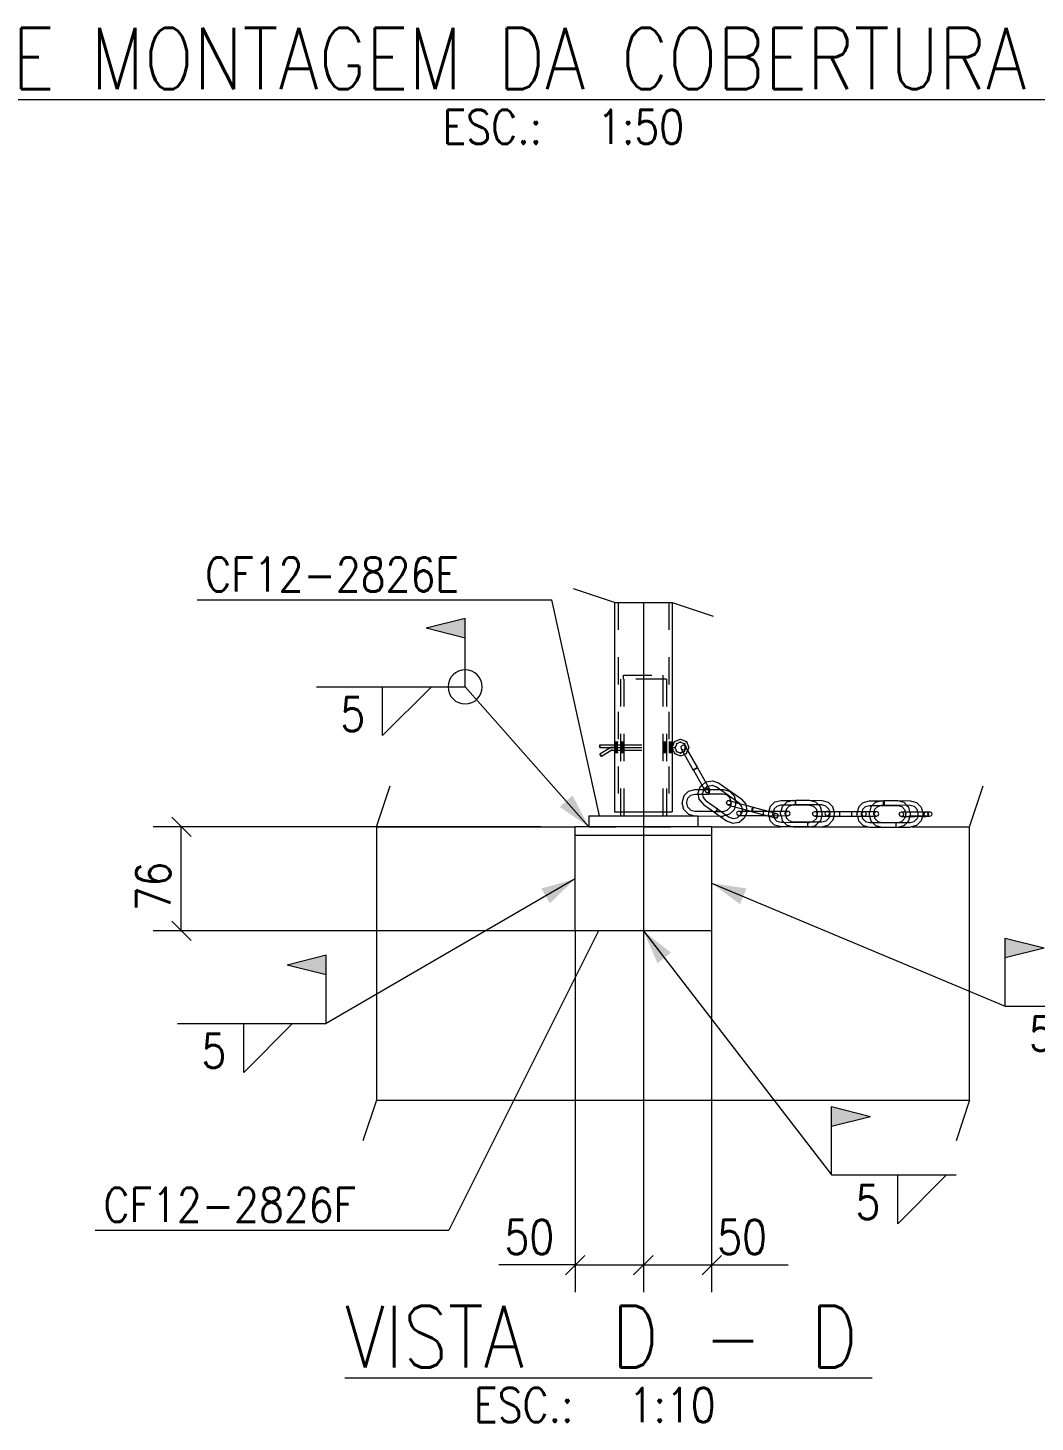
# Model space of a CAD drawing. Header units: millimetres. Extents: x -753 to 90, y 56274 to 56868.
# Drawn here: x -517.4 to -443.7, y 56394.2 to 56496.3 of the extents above; entities that cross this region are included whole.
import ezdxf

# ---------------------------------------------------------------- set-up
doc = ezdxf.new("R2010")
doc.units = ezdxf.units.MM
doc.linetypes.add('XKITLINE00', pattern=[0])
doc.linetypes.add('XKITLINE02', pattern=[4, 2, -2])
for name, color, linetype, lineweight in [('Cota', 4, 'Continuous', 0), ('Objeto gráfico', 3, 'Continuous', 0), ('Outro tipo de objeto', 7, 'Continuous', 0), ('Parafuso', 3, 'Continuous', 0), ('Peça', 2, 'Continuous', 0), ('Solda', 1, 'Continuous', 0), ('Texto', 7, 'Continuous', 0)]:
    doc.layers.add(name, color=color, linetype=linetype, lineweight=lineweight)
doc.styles.add('ROMANS', font='romans__.ttf')

# ---------------------------------------------------------------- blocks, each defined once
blk = doc.blocks.new('*A376')
at = {"layer": 'Outro tipo de objeto', "color": 1, "linetype": 'XKITLINE00', "lineweight": 0}
blk.add_line((-548.27, 56491.08), (-406.2, 56491.08), dxfattribs=at)
at = {"layer": 'Outro tipo de objeto', "color": 1, "style": 'ROMANS', "width": 0.85}
blk.add_text('ESQUEMA DE MONTAGEM DA COBERTURA', height=4.5, dxfattribs=at).set_placement((-548.27, 56491.83))
at = {"layer": 'Outro tipo de objeto', "color": 3, "style": 'ROMANS', "width": 0.85}
for s, p in [('ESC.:', (-487.08, 56487.83)), ('1:50', (-475.77, 56487.83))]:
    blk.add_text(s, height=2.5, dxfattribs=at).set_placement(p)
blk = doc.blocks.new('*A2114')
at = {"layer": 'Peça', "color": 1, "linetype": 'XKITLINE00', "lineweight": 0}
for p, q in [((-491.91, 56437.83), (-477.38, 56437.83)), ((-467.38, 56437.83), (-462.32, 56437.83)), ((-459.3, 56437.83), (-455.94, 56437.83)), ((-452.72, 56437.83), (-448.49, 56437.83)), ((-491.91, 56417.83), (-448.49, 56417.83))]:
    blk.add_line(p, q, dxfattribs=at)
blk = doc.blocks.new('*A2115')
at = {"layer": 'Parafuso'}
for points in [[(-474.5, 56444.04), (-474.23, 56444.04), (-474.23, 56443.24), (-474.5, 56443.24)], [(-474.06, 56444.04), (-473.8, 56444.04), (-473.8, 56443.24), (-474.06, 56443.24)], [(-470.95, 56444.04), (-470.69, 56444.04), (-470.69, 56443.24), (-470.95, 56443.24)], [(-470.52, 56444.04), (-470.26, 56444.04), (-470.26, 56443.24), (-470.52, 56443.24)]]:
    blk.add_hatch(color=7, dxfattribs=at).paths.add_polyline_path(points, flags=17)
at = {"layer": 'Parafuso', "color": 7, "linetype": 'XKITLINE00', "lineweight": 0}
for p, q in [((-474.23, 56444.04), (-474.5, 56444.04)), ((-473.8, 56444.04), (-474.06, 56444.04)), ((-470.69, 56444.04), (-470.95, 56444.04)), ((-470.26, 56444.04), (-470.52, 56444.04)), ((-474.23, 56443.24), (-474.5, 56443.24)), ((-473.8, 56443.24), (-474.06, 56443.24)), ((-470.69, 56443.24), (-470.95, 56443.24)), ((-470.26, 56443.24), (-470.52, 56443.24))]:
    blk.add_line(p, q, dxfattribs=at)
blk = doc.blocks.new('*A2116')
at = {"layer": 'Peça', "color": 4, "linetype": 'XKITLINE00', "lineweight": 0}
for p, q in [((-467.38, 56437.83), (-477.38, 56437.83)), ((-477.38, 56430.21), (-477.38, 56437.83)), ((-467.38, 56437.83), (-467.38, 56430.21)), ((-467.38, 56437.2), (-477.38, 56437.2)), ((-467.38, 56430.21), (-477.38, 56430.21))]:
    blk.add_line(p, q, dxfattribs=at)
blk = doc.blocks.new('*A2117')
at = {"layer": 'Peça', "color": 4, "linetype": 'XKITLINE00', "lineweight": 0}
for p, q in [((-469.55, 56443.78), (-469.63, 56443.68)), ((-469.63, 56443.68), (-469.61, 56443.55)), ((-469.61, 56443.55), (-468.73, 56441.99)), ((-469.42, 56443.8), (-469.55, 56443.78)), ((-469.32, 56443.72), (-469.42, 56443.8)), ((-469.32, 56443.72), (-468.42, 56442.14)), ((-468.48, 56442.13), (-468.73, 56441.99)), ((-468.72, 56441.97), (-468.73, 56441.99)), ((-468.72, 56441.97), (-468.68, 56442)), ((-468.72, 56441.97), (-467.84, 56440.42)), ((-468.68, 56442), (-468.42, 56442.14)), ((-468.43, 56442.16), (-468.48, 56442.13)), ((-468.42, 56442.14), (-467.54, 56440.58)), ((-469.42, 56440.11), (-469.08, 56440.45)), ((-469.08, 56440.45), (-468.61, 56440.57)), ((-468.61, 56440.57), (-468.28, 56440.57)), ((-468.37, 56440.31), (-468.21, 56440.76)), ((-468.21, 56440.76), (-468.16, 56440.82)), ((-468.16, 56440.82), (-468.1, 56440.88)), ((-468.04, 56440.27), (-467.93, 56440.56)), ((-467.93, 56440.56), (-467.92, 56440.57)), ((-467.92, 56440.57), (-467.92, 56440.57)), ((-467.84, 56440.42), (-467.73, 56440.34)), ((-467.79, 56441.13), (-467.83, 56441.1)), ((-467.79, 56441.13), (-467.32, 56441.21)), ((-467.65, 56440.82), (-467.67, 56440.81)), ((-467.65, 56440.82), (-467.35, 56440.87)), ((-467.6, 56440.35), (-467.52, 56440.45)), ((-467.56, 56440.41), (-467.56, 56440.28)), ((-467.52, 56440.45), (-467.54, 56440.58)), ((-467.54, 56440.57), (-466.77, 56440.56)), ((-467.35, 56440.87), (-467.06, 56440.77)), ((-467.32, 56441.21), (-466.87, 56441.05)), ((-465.36, 56439.57), (-467.06, 56440.77)), ((-466.87, 56441.05), (-465.17, 56439.85)), ((-469.42, 56440.11), (-469.54, 56439.65)), ((-469.54, 56439.65), (-469.54, 56439.57)), ((-469.42, 56439.1), (-469.54, 56439.57)), ((-469.2, 56439.64), (-469.12, 56439.94)), ((-469.2, 56439.56), (-469.2, 56439.64)), ((-469.13, 56439.27), (-469.2, 56439.56)), ((-469.12, 56439.94), (-468.91, 56440.15)), ((-468.91, 56440.15), (-468.61, 56440.23)), ((-468.61, 56440.23), (-468.36, 56440.23)), ((-468.29, 56439.83), (-468.37, 56440.31)), ((-468.29, 56439.83), (-467.98, 56439.46)), ((-467.98, 56439.97), (-468.04, 56440.27)), ((-468.03, 56440.23), (-467.58, 56440.23)), ((-467.79, 56439.74), (-467.98, 56439.97)), ((-467.98, 56439.46), (-467.14, 56438.87)), ((-467.79, 56439.74), (-466.95, 56439.14)), ((-467.73, 56440.34), (-467.6, 56440.35)), ((-467.58, 56440.38), (-467.58, 56440.23)), ((-467.56, 56440.23), (-467.56, 56440.28)), ((-466.53, 56440.22), (-467.56, 56440.23)), ((-466.24, 56440.14), (-466.53, 56440.22)), ((-466.22, 56439.74), (-466.3, 56439.64)), ((-466.28, 56439.51), (-466.3, 56439.64)), ((-466.28, 56439.51), (-466.18, 56439.43)), ((-466.02, 56439.93), (-466.24, 56440.14)), ((-466.09, 56439.76), (-466.22, 56439.74)), ((-466.18, 56439.43), (-466.08, 56439.4)), ((-466.09, 56439.76), (-465.35, 56439.55)), ((-466.08, 56439.4), (-465.13, 56439.14)), ((-465.99, 56439.38), (-466.03, 56439.26)), ((-465.97, 56439.72), (-466.02, 56439.93)), ((-465.64, 56439.76), (-465.6, 56439.63)), ((-465.6, 56439.62), (-465.6, 56439.63)), ((-465.17, 56439.33), (-465.36, 56439.57)), ((-464.86, 56439.48), (-465.17, 56439.85)), ((-464.78, 56439), (-464.86, 56439.48)), ((-464.85, 56439.42), (-464.36, 56439.28)), ((-463.1, 56439.31), (-462.76, 56439.65)), ((-462.76, 56439.65), (-462.3, 56439.77)), ((-462.59, 56439.35), (-462.3, 56439.43)), ((-462.3, 56439.77), (-461.43, 56439.77)), ((-462.3, 56439.43), (-462.09, 56439.43)), ((-462.2, 56439.31), (-461.86, 56439.65)), ((-461.86, 56439.65), (-461.4, 56439.78)), ((-461.69, 56439.36), (-461.4, 56439.44)), ((-461.43, 56439.43), (-461.27, 56439.43)), ((-461.4, 56439.78), (-459.32, 56439.77)), ((-459.32, 56439.43), (-461.4, 56439.44)), ((-461.27, 56439.44), (-461.27, 56439.43)), ((-461.25, 56439.43), (-461.25, 56439.44)), ((-461.25, 56439.43), (-460.22, 56439.42)), ((-460.22, 56439.42), (-459.92, 56439.34)), ((-459.55, 56439.43), (-459.41, 56439.29)), ((-459.32, 56439.77), (-458.85, 56439.64)), ((-459.02, 56439.35), (-459.32, 56439.43)), ((-458.51, 56439.3), (-458.85, 56439.64)), ((-456.62, 56439.28), (-456.28, 56439.62)), ((-456.28, 56439.62), (-455.82, 56439.74)), ((-456.11, 56439.33), (-455.82, 56439.4)), ((-455.82, 56439.74), (-454.95, 56439.74)), ((-455.82, 56439.4), (-455.61, 56439.4)), ((-455.72, 56439.29), (-455.38, 56439.63)), ((-455.38, 56439.63), (-454.92, 56439.75)), ((-455.21, 56439.33), (-454.92, 56439.41)), ((-454.95, 56439.4), (-454.8, 56439.4)), ((-454.92, 56439.75), (-452.84, 56439.74)), ((-452.84, 56439.4), (-454.92, 56439.41)), ((-454.8, 56439.4), (-454.8, 56439.41)), ((-454.8, 56439.4), (-454.79, 56439.41)), ((-454.78, 56439.4), (-454.78, 56439.41)), ((-454.78, 56439.4), (-453.75, 56439.4)), ((-453.75, 56439.4), (-453.46, 56439.32)), ((-453.09, 56439.4), (-452.95, 56439.27)), ((-452.84, 56439.74), (-452.37, 56439.62)), ((-452.54, 56439.32), (-452.84, 56439.4)), ((-452.03, 56439.27), (-452.37, 56439.62)), ((-469.08, 56438.76), (-469.42, 56439.1)), ((-468.91, 56439.05), (-469.13, 56439.27)), ((-469.08, 56438.76), (-468.63, 56438.63)), ((-468.91, 56439.05), (-468.62, 56438.97)), ((-468.62, 56438.97), (-467.28, 56438.97)), ((-468.38, 56438.63), (-466.8, 56438.62)), ((-466.98, 56439.1), (-467.14, 56438.87)), ((-467.13, 56438.86), (-467.1, 56438.9)), ((-467.13, 56438.86), (-466.29, 56438.26)), ((-467.1, 56438.9), (-466.93, 56439.13)), ((-467.07, 56438.96), (-467.05, 56438.96)), ((-466.95, 56439.14), (-466.98, 56439.1)), ((-466.93, 56439.13), (-466.09, 56438.54)), ((-466.69, 56438.96), (-466.54, 56438.96)), ((-466.54, 56438.96), (-466.24, 56439.04)), ((-466.07, 56438.75), (-466.3, 56438.69)), ((-466.24, 56439.04), (-466.03, 56439.26)), ((-466.09, 56438.54), (-465.8, 56438.43)), ((-466.07, 56438.75), (-465.73, 56439.08)), ((-465.8, 56438.43), (-465.5, 56438.49)), ((-465.68, 56439.29), (-465.73, 56439.08)), ((-465.52, 56438.94), (-465.57, 56438.82)), ((-465.57, 56438.82), (-465.52, 56438.7)), ((-465.4, 56438.99), (-465.52, 56438.94)), ((-465.52, 56438.7), (-465.4, 56438.65)), ((-465.3, 56438.65), (-465.5, 56438.49)), ((-465.4, 56438.99), (-463.61, 56438.99)), ((-465.4, 56438.65), (-463.61, 56438.65)), ((-465.36, 56438.18), (-464.99, 56438.48)), ((-465.12, 56439.03), (-465.17, 56439.33)), ((-465.12, 56439.03), (-465.13, 56438.99)), ((-464.99, 56438.48), (-464.94, 56438.55)), ((-464.91, 56438.65), (-464.94, 56438.55)), ((-464.78, 56439.05), (-464.57, 56438.99)), ((-464.78, 56439), (-464.78, 56438.99)), ((-464.44, 56438.99), (-464.38, 56439.24)), ((-464.34, 56439.28), (-464.42, 56439)), ((-464.42, 56439), (-464.42, 56438.99)), ((-464.38, 56439.24), (-464.36, 56439.28)), ((-464.36, 56439.28), (-464.34, 56439.28)), ((-464.34, 56439.28), (-463.35, 56439.01)), ((-463.61, 56438.99), (-463.59, 56438.99)), ((-463.61, 56438.99), (-463.61, 56438.94)), ((-463.61, 56438.94), (-463.61, 56438.65)), ((-463.61, 56438.65), (-463.59, 56438.65)), ((-463.59, 56438.99), (-461.8, 56438.98)), ((-463.59, 56438.7), (-463.59, 56438.99)), ((-463.59, 56438.65), (-463.59, 56438.7)), ((-463.59, 56438.65), (-461.8, 56438.64)), ((-463.35, 56439.01), (-463.26, 56438.98)), ((-463.3, 56438.64), (-462.71, 56438.48)), ((-463.1, 56439.31), (-463.19, 56438.98)), ((-463.19, 56438.61), (-463.11, 56438.3)), ((-462.81, 56439.14), (-462.85, 56438.98)), ((-462.81, 56438.47), (-462.82, 56438.51)), ((-462.81, 56439.14), (-462.59, 56439.35)), ((-462.6, 56438.25), (-462.81, 56438.47)), ((-462.71, 56438.48), (-462.58, 56438.5)), ((-462.58, 56438.5), (-462.5, 56438.6)), ((-462.5, 56438.6), (-462.5, 56438.64)), ((-462.3, 56438.64), (-462.21, 56438.3)), ((-462.29, 56438.98), (-462.2, 56439.31)), ((-461.96, 56438.64), (-461.91, 56438.47)), ((-461.91, 56439.14), (-461.95, 56438.98)), ((-461.91, 56439.14), (-461.69, 56439.36)), ((-461.7, 56438.26), (-461.91, 56438.47)), ((-461.68, 56438.93), (-461.8, 56438.98)), ((-461.8, 56438.64), (-461.68, 56438.69)), ((-461.63, 56438.81), (-461.68, 56438.93)), ((-461.68, 56438.69), (-461.63, 56438.81)), ((-459.99, 56438.79), (-459.94, 56438.91)), ((-459.99, 56438.79), (-459.94, 56438.67)), ((-459.94, 56438.91), (-459.82, 56438.96)), ((-459.94, 56438.67), (-459.82, 56438.62)), ((-459.93, 56438.24), (-459.71, 56438.45)), ((-459.71, 56439.12), (-459.92, 56439.34)), ((-459.82, 56438.96), (-459.44, 56438.96)), ((-459.82, 56438.62), (-458.77, 56438.62)), ((-459.66, 56438.96), (-459.71, 56439.12)), ((-459.67, 56438.62), (-459.71, 56438.45)), ((-459.44, 56438.96), (-458.94, 56438.96)), ((-459.33, 56438.62), (-459.42, 56438.28)), ((-459.32, 56438.96), (-459.41, 56439.29)), ((-459.04, 56438.92), (-459.09, 56438.8)), ((-459.09, 56438.8), (-459.04, 56438.68)), ((-458.92, 56438.97), (-459.04, 56438.92)), ((-459.04, 56438.68), (-458.92, 56438.63)), ((-459.03, 56438.25), (-458.81, 56438.46)), ((-458.81, 56439.13), (-459.02, 56439.35)), ((-458.92, 56438.97), (-457.13, 56438.96)), ((-458.92, 56438.63), (-457.13, 56438.62)), ((-458.81, 56439.13), (-458.76, 56438.97)), ((-458.76, 56438.63), (-458.81, 56438.46)), ((-458.42, 56438.62), (-458.52, 56438.29)), ((-458.42, 56438.96), (-458.51, 56439.3)), ((-458.43, 56438.61), (-456.22, 56438.61)), ((-458.03, 56438.62), (-458.03, 56438.61)), ((-458.01, 56438.61), (-458.01, 56438.62)), ((-457.13, 56438.96), (-457.11, 56438.96)), ((-457.13, 56438.96), (-457.13, 56438.91)), ((-457.13, 56438.91), (-457.13, 56438.62)), ((-457.13, 56438.62), (-455.32, 56438.61)), ((-457.11, 56438.96), (-455.32, 56438.95)), ((-457.11, 56438.67), (-457.11, 56438.96)), ((-457.11, 56438.62), (-457.11, 56438.67)), ((-456.62, 56439.28), (-456.71, 56438.96)), ((-456.71, 56438.61), (-456.63, 56438.27)), ((-456.38, 56438.61), (-456.33, 56438.44)), ((-456.33, 56439.11), (-456.37, 56438.96)), ((-456.33, 56439.11), (-456.11, 56439.33)), ((-456.12, 56438.22), (-456.33, 56438.44)), ((-456.22, 56438.61), (-456.2, 56438.62)), ((-455.82, 56438.61), (-455.73, 56438.28)), ((-455.72, 56439.29), (-455.81, 56438.95)), ((-455.48, 56438.61), (-455.43, 56438.45)), ((-455.47, 56438.95), (-455.43, 56439.12)), ((-455.43, 56439.12), (-455.21, 56439.33)), ((-455.22, 56438.23), (-455.43, 56438.45)), ((-455.2, 56438.9), (-455.32, 56438.95)), ((-455.32, 56438.61), (-455.2, 56438.66)), ((-455.15, 56438.78), (-455.2, 56438.9)), ((-455.2, 56438.66), (-455.15, 56438.78)), ((-453.65, 56438.76), (-453.61, 56438.88)), ((-453.61, 56438.88), (-453.49, 56438.93)), ((-453.61, 56438.64), (-453.49, 56438.59)), ((-453.49, 56438.93), (-452.95, 56438.94)), ((-453.49, 56438.59), (-452.95, 56438.6)), ((-453.49, 56438.59), (-453.29, 56438.59)), ((-453.25, 56439.1), (-453.46, 56439.32)), ((-453.46, 56438.21), (-453.25, 56438.43)), ((-453.29, 56438.59), (-453.21, 56438.59)), ((-453.25, 56439.1), (-453.2, 56438.93)), ((-453.2, 56438.59), (-453.25, 56438.43)), ((-452.86, 56438.6), (-452.96, 56438.26)), ((-452.87, 56438.94), (-452.95, 56439.27)), ((-452.95, 56438.94), (-452.76, 56438.94)), ((-452.76, 56438.6), (-452.95, 56438.6)), ((-452.87, 56438.59), (-452.48, 56438.59)), ((-452.76, 56438.94), (-452.41, 56438.94)), ((-452.41, 56438.6), (-452.76, 56438.6)), ((-452.55, 56438.22), (-452.33, 56438.43)), ((-452.33, 56439.1), (-452.54, 56439.32)), ((-452.29, 56438.59), (-452.48, 56438.59)), ((-452.41, 56438.94), (-452.02, 56438.94)), ((-452.02, 56438.6), (-452.41, 56438.6)), ((-452.28, 56438.94), (-452.33, 56439.1)), ((-452.28, 56438.6), (-452.33, 56438.43)), ((-451.94, 56438.6), (-452.04, 56438.26)), ((-452.03, 56439.27), (-451.94, 56438.94)), ((-452.02, 56438.94), (-451.94, 56438.94)), ((-451.94, 56438.6), (-452.02, 56438.6)), ((-451.94, 56438.59), (-451.95, 56438.59)), ((-451.94, 56438.94), (-451.6, 56438.94)), ((-451.6, 56438.6), (-451.94, 56438.6)), ((-451.94, 56438.59), (-451.68, 56438.59)), ((-451.69, 56438.6), (-451.68, 56438.59)), ((-451.69, 56438.6), (-451.67, 56438.59)), ((-451.68, 56438.59), (-451.68, 56438.59)), ((-451.67, 56438.59), (-451.41, 56438.6)), ((-451.6, 56438.94), (-451.41, 56438.94)), ((-451.6, 56438.6), (-451.41, 56438.6)), ((-451.29, 56438.89), (-451.41, 56438.94)), ((-451.41, 56438.6), (-451.29, 56438.65)), ((-451.24, 56438.77), (-451.29, 56438.89)), ((-466.29, 56438.26), (-465.83, 56438.09)), ((-465.83, 56438.09), (-465.36, 56438.18)), ((-462.77, 56437.96), (-463.11, 56438.3)), ((-462.3, 56437.83), (-462.77, 56437.96)), ((-462.6, 56438.25), (-462.3, 56438.17)), ((-462.3, 56438.17), (-462.07, 56438.17)), ((-460.22, 56437.82), (-462.3, 56437.83)), ((-461.87, 56437.96), (-462.21, 56438.3)), ((-461.87, 56437.96), (-461.4, 56437.84)), ((-461.4, 56438.18), (-461.7, 56438.26)), ((-460.37, 56438.17), (-461.4, 56438.18)), ((-461.4, 56437.84), (-460.37, 56437.83)), ((-460.37, 56438.17), (-460.37, 56438.12)), ((-460.37, 56438.16), (-460.35, 56438.16)), ((-460.37, 56438.12), (-460.37, 56437.83)), ((-459.32, 56438.17), (-460.35, 56438.17)), ((-460.35, 56437.88), (-460.35, 56438.17)), ((-460.35, 56437.83), (-460.35, 56437.88)), ((-460.35, 56437.83), (-459.32, 56437.83)), ((-460.22, 56437.82), (-460.19, 56437.83)), ((-460.19, 56438.17), (-459.93, 56438.24)), ((-459.42, 56438.28), (-459.53, 56438.17)), ((-459.03, 56438.25), (-459.32, 56438.17)), ((-459.32, 56437.83), (-458.86, 56437.95)), ((-458.86, 56437.95), (-458.52, 56438.29)), ((-456.29, 56437.93), (-456.63, 56438.27)), ((-456.29, 56437.93), (-455.83, 56437.8)), ((-456.12, 56438.22), (-455.83, 56438.14)), ((-455.83, 56438.14), (-455.59, 56438.14)), ((-455.83, 56437.8), (-453.76, 56437.8)), ((-455.39, 56437.94), (-455.73, 56438.28)), ((-455.39, 56437.94), (-454.92, 56437.81)), ((-455.22, 56438.23), (-454.92, 56438.15)), ((-454.92, 56438.15), (-453.89, 56438.15)), ((-454.92, 56437.81), (-453.89, 56437.81)), ((-453.89, 56438.15), (-453.89, 56438.1)), ((-453.89, 56438.14), (-453.87, 56438.14)), ((-453.89, 56438.1), (-453.89, 56437.81)), ((-453.87, 56438.15), (-452.84, 56438.14)), ((-453.87, 56437.86), (-453.87, 56438.15)), ((-453.87, 56437.81), (-453.87, 56437.86)), ((-453.87, 56437.81), (-452.84, 56437.8)), ((-453.76, 56437.8), (-453.72, 56437.81)), ((-453.72, 56438.15), (-453.46, 56438.21)), ((-452.96, 56438.26), (-453.07, 56438.14)), ((-452.84, 56438.14), (-452.55, 56438.22)), ((-452.38, 56437.92), (-452.84, 56437.8)), ((-452.04, 56438.26), (-452.38, 56437.92))]:
    blk.add_line(p, q, dxfattribs=at)
at = {"layer": 'Peça', "color": 7, "linetype": 'XKITLINE02', "lineweight": 0}
for p, q in [((-469.61, 56443.55), (-469.56, 56443.51)), ((-469.56, 56443.51), (-469.51, 56443.47)), ((-469.51, 56443.47), (-469.38, 56443.48)), ((-469.38, 56443.48), (-469.3, 56443.59)), ((-469.31, 56443.66), (-469.32, 56443.72)), ((-469.3, 56443.59), (-469.31, 56443.66)), ((-468.68, 56442), (-468.72, 56441.97)), ((-468.28, 56440.57), (-467.92, 56440.57)), ((-468.1, 56440.88), (-468.06, 56440.91)), ((-467.83, 56441.1), (-468.06, 56440.91)), ((-467.92, 56440.57), (-467.88, 56440.63)), ((-467.92, 56440.57), (-467.58, 56440.57)), ((-467.67, 56440.81), (-467.88, 56440.63)), ((-467.85, 56440.55), (-467.77, 56440.65)), ((-467.84, 56440.42), (-467.85, 56440.55)), ((-467.77, 56440.65), (-467.64, 56440.66)), ((-467.64, 56440.66), (-467.54, 56440.58)), ((-467.58, 56440.38), (-467.58, 56440.57)), ((-467.58, 56440.4), (-467.58, 56440.38)), ((-467.56, 56440.57), (-467.54, 56440.57)), ((-467.56, 56440.57), (-467.56, 56440.41)), ((-466.77, 56440.56), (-466.68, 56440.56)), ((-466.68, 56440.56), (-466.53, 56440.56)), ((-466.53, 56440.56), (-466.07, 56440.44)), ((-466.07, 56440.44), (-465.73, 56440.09)), ((-468.36, 56440.23), (-468.03, 56440.23)), ((-467.56, 56440.28), (-467.56, 56440.23)), ((-466.05, 56439.44), (-466.18, 56439.43)), ((-466.09, 56439.76), (-465.99, 56439.68)), ((-465.97, 56439.55), (-466.05, 56439.44)), ((-465.99, 56439.68), (-465.97, 56439.55)), ((-465.94, 56439.55), (-465.99, 56439.38)), ((-465.95, 56439.67), (-465.97, 56439.72)), ((-465.94, 56439.63), (-465.95, 56439.67)), ((-465.94, 56439.55), (-465.94, 56439.63)), ((-465.73, 56440.09), (-465.64, 56439.76)), ((-465.6, 56439.55), (-465.68, 56439.29)), ((-465.6, 56439.57), (-465.6, 56439.62)), ((-465.6, 56439.55), (-465.6, 56439.57)), ((-465.35, 56439.55), (-464.85, 56439.42)), ((-462.09, 56439.43), (-461.43, 56439.43)), ((-461.43, 56439.77), (-461.4, 56439.77)), ((-461.4, 56439.77), (-461.27, 56439.77)), ((-461.27, 56439.77), (-461.27, 56439.44)), ((-460.22, 56439.76), (-461.25, 56439.77)), ((-461.25, 56439.77), (-461.25, 56439.43)), ((-461.25, 56439.48), (-461.25, 56439.49)), ((-461.25, 56439.44), (-461.25, 56439.48)), ((-459.75, 56439.64), (-460.22, 56439.76)), ((-459.75, 56439.64), (-459.55, 56439.43)), ((-455.61, 56439.4), (-455.54, 56439.4)), ((-455.54, 56439.4), (-454.95, 56439.4)), ((-454.95, 56439.74), (-454.92, 56439.74)), ((-454.92, 56439.74), (-454.8, 56439.74)), ((-454.81, 56439.7), (-454.8, 56439.74)), ((-454.81, 56439.69), (-454.81, 56439.7)), ((-454.81, 56439.58), (-454.81, 56439.69)), ((-454.81, 56439.57), (-454.81, 56439.58)), ((-454.81, 56439.46), (-454.81, 56439.57)), ((-454.81, 56439.45), (-454.81, 56439.46)), ((-454.8, 56439.41), (-454.81, 56439.45)), ((-454.79, 56439.7), (-454.8, 56439.74)), ((-454.79, 56439.7), (-454.78, 56439.74)), ((-454.78, 56439.69), (-454.79, 56439.7)), ((-454.79, 56439.69), (-454.79, 56439.7)), ((-454.79, 56439.58), (-454.79, 56439.69)), ((-454.79, 56439.57), (-454.79, 56439.58)), ((-454.79, 56439.46), (-454.79, 56439.57)), ((-454.79, 56439.45), (-454.79, 56439.46)), ((-454.79, 56439.41), (-454.78, 56439.45)), ((-454.78, 56439.41), (-454.79, 56439.45)), ((-453.75, 56439.74), (-454.78, 56439.74)), ((-454.78, 56439.74), (-454.76, 56439.69)), ((-454.78, 56439.57), (-454.78, 56439.69)), ((-454.78, 56439.45), (-454.78, 56439.57)), ((-454.76, 56439.45), (-454.78, 56439.4)), ((-454.76, 56439.69), (-454.76, 56439.57)), ((-454.76, 56439.57), (-454.76, 56439.45)), ((-453.29, 56439.61), (-453.75, 56439.74)), ((-453.29, 56439.61), (-453.09, 56439.4)), ((-468.63, 56438.63), (-468.62, 56438.63)), ((-468.62, 56438.63), (-468.38, 56438.63)), ((-467.28, 56438.97), (-467.07, 56438.96)), ((-467.05, 56438.96), (-466.69, 56438.96)), ((-466.98, 56439.1), (-466.95, 56439.14)), ((-466.8, 56438.62), (-466.71, 56438.62)), ((-466.71, 56438.62), (-466.54, 56438.62)), ((-466.3, 56438.69), (-466.54, 56438.62)), ((-465.28, 56438.94), (-465.4, 56438.99)), ((-465.28, 56438.7), (-465.4, 56438.65)), ((-465.27, 56438.68), (-465.3, 56438.65)), ((-465.23, 56438.82), (-465.28, 56438.94)), ((-465.23, 56438.82), (-465.28, 56438.7)), ((-465.27, 56438.68), (-465.22, 56438.75)), ((-465.13, 56438.99), (-465.22, 56438.75)), ((-465.13, 56439.14), (-464.78, 56439.05)), ((-465.13, 56439.14), (-464.84, 56439.06)), ((-464.78, 56438.99), (-464.91, 56438.65)), ((-464.57, 56438.99), (-463.3, 56438.64)), ((-464.44, 56438.99), (-464.45, 56438.96)), ((-464.45, 56438.96), (-464.44, 56438.99)), ((-464.42, 56438.99), (-464.43, 56438.95)), ((-464.36, 56439.28), (-464.38, 56439.24)), ((-463.59, 56438.7), (-463.59, 56438.65)), ((-463.26, 56438.98), (-462.62, 56438.81)), ((-463.19, 56438.98), (-463.23, 56438.84)), ((-463.23, 56438.84), (-463.23, 56438.76)), ((-463.21, 56438.69), (-463.23, 56438.76)), ((-463.21, 56438.69), (-463.19, 56438.61)), ((-462.85, 56438.98), (-462.89, 56438.84)), ((-462.89, 56438.83), (-462.89, 56438.84)), ((-462.89, 56438.76), (-462.89, 56438.83)), ((-462.82, 56438.51), (-462.89, 56438.76)), ((-462.83, 56438.69), (-462.75, 56438.79)), ((-462.81, 56438.56), (-462.83, 56438.69)), ((-462.81, 56438.56), (-462.75, 56438.52)), ((-462.75, 56438.79), (-462.62, 56438.81)), ((-462.75, 56438.52), (-462.71, 56438.48)), ((-462.62, 56438.81), (-462.56, 56438.77)), ((-462.56, 56438.77), (-462.51, 56438.73)), ((-462.51, 56438.69), (-462.51, 56438.73)), ((-462.5, 56438.64), (-462.51, 56438.69)), ((-462.33, 56438.85), (-462.31, 56438.93)), ((-462.33, 56438.77), (-462.33, 56438.85)), ((-462.33, 56438.77), (-462.3, 56438.64)), ((-462.31, 56438.93), (-462.29, 56438.98)), ((-461.95, 56438.98), (-461.99, 56438.85)), ((-461.99, 56438.81), (-461.99, 56438.85)), ((-461.99, 56438.77), (-461.99, 56438.81)), ((-461.99, 56438.77), (-461.96, 56438.64)), ((-461.97, 56438.81), (-461.92, 56438.93)), ((-461.92, 56438.69), (-461.97, 56438.81)), ((-461.92, 56438.93), (-461.85, 56438.96)), ((-461.92, 56438.69), (-461.85, 56438.66)), ((-461.85, 56438.96), (-461.8, 56438.98)), ((-461.85, 56438.66), (-461.8, 56438.64)), ((-459.82, 56438.96), (-459.7, 56438.91)), ((-459.7, 56438.67), (-459.82, 56438.62)), ((-459.7, 56438.91), (-459.65, 56438.79)), ((-459.65, 56438.79), (-459.7, 56438.67)), ((-459.65, 56438.67), (-459.67, 56438.62)), ((-459.65, 56438.91), (-459.66, 56438.96)), ((-459.63, 56438.83), (-459.65, 56438.91)), ((-459.65, 56438.67), (-459.63, 56438.75)), ((-459.63, 56438.75), (-459.63, 56438.83)), ((-459.44, 56438.96), (-459.32, 56438.96)), ((-459.29, 56438.75), (-459.33, 56438.62)), ((-459.31, 56438.91), (-459.32, 56438.96)), ((-459.29, 56438.83), (-459.31, 56438.91)), ((-459.29, 56438.79), (-459.29, 56438.83)), ((-459.29, 56438.75), (-459.29, 56438.79)), ((-459.06, 56438.96), (-456.22, 56438.95)), ((-459.06, 56438.62), (-458.43, 56438.61)), ((-458.92, 56438.97), (-458.8, 56438.92)), ((-458.92, 56438.63), (-458.8, 56438.68)), ((-458.8, 56438.92), (-458.75, 56438.8)), ((-458.8, 56438.68), (-458.75, 56438.8)), ((-458.77, 56438.62), (-458.43, 56438.61)), ((-458.76, 56438.97), (-458.73, 56438.84)), ((-458.73, 56438.76), (-458.76, 56438.63)), ((-458.73, 56438.76), (-458.73, 56438.84)), ((-458.41, 56438.91), (-458.42, 56438.96)), ((-458.41, 56438.67), (-458.42, 56438.62)), ((-458.39, 56438.83), (-458.41, 56438.91)), ((-458.41, 56438.67), (-458.39, 56438.75)), ((-458.39, 56438.79), (-458.39, 56438.83)), ((-458.39, 56438.75), (-458.39, 56438.79)), ((-458.03, 56438.95), (-458.03, 56438.9)), ((-458.03, 56438.9), (-458.03, 56438.95)), ((-458.03, 56438.9), (-458.03, 56438.62)), ((-458.01, 56438.95), (-458.01, 56438.62)), ((-458.01, 56438.62), (-458.01, 56438.66)), ((-457.11, 56438.67), (-457.11, 56438.62)), ((-456.71, 56438.96), (-456.75, 56438.82)), ((-456.75, 56438.82), (-456.75, 56438.74)), ((-456.73, 56438.67), (-456.75, 56438.74)), ((-456.73, 56438.67), (-456.71, 56438.61)), ((-456.37, 56438.96), (-456.41, 56438.82)), ((-456.41, 56438.74), (-456.41, 56438.82)), ((-456.39, 56438.67), (-456.41, 56438.74)), ((-456.39, 56438.78), (-456.34, 56438.9)), ((-456.34, 56438.66), (-456.39, 56438.78)), ((-456.39, 56438.67), (-456.38, 56438.61)), ((-456.34, 56438.9), (-456.27, 56438.92)), ((-456.34, 56438.66), (-456.22, 56438.61)), ((-456.27, 56438.92), (-456.22, 56438.95)), ((-456.1, 56438.9), (-456.22, 56438.95)), ((-456.2, 56438.62), (-456.1, 56438.65)), ((-456.08, 56438.85), (-456.1, 56438.9)), ((-456.1, 56438.65), (-456.08, 56438.7)), ((-456.05, 56438.77), (-456.08, 56438.85)), ((-456.08, 56438.7), (-456.05, 56438.77)), ((-455.81, 56438.95), (-455.85, 56438.82)), ((-455.85, 56438.82), (-455.85, 56438.74)), ((-455.85, 56438.74), (-455.82, 56438.61)), ((-455.51, 56438.82), (-455.49, 56438.9)), ((-455.51, 56438.74), (-455.51, 56438.82)), ((-455.51, 56438.74), (-455.48, 56438.61)), ((-455.49, 56438.9), (-455.47, 56438.95)), ((-455.49, 56438.78), (-455.44, 56438.9)), ((-455.44, 56438.66), (-455.49, 56438.78)), ((-455.44, 56438.9), (-455.37, 56438.93)), ((-455.44, 56438.66), (-455.37, 56438.63)), ((-455.37, 56438.93), (-455.32, 56438.95)), ((-455.37, 56438.63), (-455.32, 56438.61)), ((-453.65, 56438.76), (-453.65, 56438.76)), ((-453.65, 56438.76), (-453.61, 56438.64)), ((-453.49, 56438.93), (-453.29, 56438.93)), ((-453.49, 56438.93), (-453.37, 56438.88)), ((-453.37, 56438.64), (-453.49, 56438.59)), ((-453.33, 56438.76), (-453.37, 56438.88)), ((-453.33, 56438.76), (-453.37, 56438.64)), ((-453.33, 56438.76), (-453.33, 56438.76)), ((-453.33, 56438.76), (-453.33, 56438.76)), ((-453.29, 56438.93), (-452.95, 56438.93)), ((-453.21, 56438.59), (-452.95, 56438.59)), ((-453.2, 56438.93), (-453.17, 56438.8)), ((-453.17, 56438.72), (-453.2, 56438.59)), ((-453.17, 56438.77), (-453.17, 56438.8)), ((-453.17, 56438.72), (-453.17, 56438.77)), ((-452.95, 56438.93), (-452.88, 56438.93)), ((-452.95, 56438.59), (-452.88, 56438.59)), ((-452.88, 56438.93), (-452.48, 56438.93)), ((-452.88, 56438.59), (-452.87, 56438.59)), ((-452.85, 56438.87), (-452.87, 56438.94)), ((-452.85, 56438.65), (-452.86, 56438.6)), ((-452.83, 56438.8), (-452.85, 56438.87)), ((-452.85, 56438.65), (-452.83, 56438.72)), ((-452.83, 56438.72), (-452.83, 56438.8)), ((-452.48, 56438.93), (-452.14, 56438.93)), ((-452.14, 56438.59), (-452.29, 56438.59)), ((-452.27, 56438.89), (-452.28, 56438.94)), ((-452.27, 56438.65), (-452.28, 56438.6)), ((-452.25, 56438.81), (-452.27, 56438.89)), ((-452.27, 56438.65), (-452.25, 56438.73)), ((-452.25, 56438.77), (-452.25, 56438.81)), ((-452.25, 56438.73), (-452.25, 56438.77)), ((-452.14, 56438.93), (-451.95, 56438.93)), ((-451.95, 56438.59), (-452.14, 56438.59)), ((-451.95, 56438.93), (-451.68, 56438.93)), ((-451.94, 56438.94), (-451.91, 56438.81)), ((-451.91, 56438.73), (-451.94, 56438.6)), ((-451.91, 56438.81), (-451.91, 56438.73)), ((-451.79, 56438.88), (-451.84, 56438.76)), ((-451.84, 56438.76), (-451.79, 56438.88)), ((-451.84, 56438.76), (-451.79, 56438.64)), ((-451.79, 56438.64), (-451.84, 56438.76)), ((-451.68, 56438.93), (-451.79, 56438.88)), ((-451.79, 56438.88), (-451.67, 56438.93)), ((-451.79, 56438.64), (-451.69, 56438.6)), ((-451.79, 56438.64), (-451.69, 56438.6)), ((-451.56, 56438.88), (-451.68, 56438.93)), ((-451.68, 56438.59), (-451.56, 56438.64)), ((-451.67, 56438.93), (-451.59, 56438.93)), ((-451.67, 56438.93), (-451.56, 56438.88)), ((-451.56, 56438.64), (-451.67, 56438.59)), ((-451.59, 56438.93), (-451.41, 56438.94)), ((-451.52, 56438.89), (-451.57, 56438.77)), ((-451.57, 56438.77), (-451.57, 56438.77)), ((-451.57, 56438.77), (-451.52, 56438.65)), ((-451.51, 56438.76), (-451.56, 56438.88)), ((-451.56, 56438.88), (-451.51, 56438.76)), ((-451.51, 56438.76), (-451.56, 56438.64)), ((-451.56, 56438.64), (-451.54, 56438.69)), ((-451.54, 56438.69), (-451.51, 56438.76)), ((-451.52, 56438.89), (-451.41, 56438.94)), ((-451.52, 56438.89), (-451.52, 56438.89)), ((-451.52, 56438.65), (-451.41, 56438.6)), ((-451.29, 56438.65), (-451.24, 56438.77)), ((-451.24, 56438.77), (-451.24, 56438.77)), ((-462.07, 56438.17), (-460.37, 56438.16)), ((-460.37, 56438.12), (-460.37, 56438.17)), ((-460.35, 56438.16), (-460.22, 56438.16)), ((-460.22, 56438.16), (-460.19, 56438.17)), ((-460.19, 56437.83), (-459.76, 56437.94)), ((-459.76, 56437.94), (-459.7, 56438)), ((-459.53, 56438.17), (-459.7, 56438)), ((-455.59, 56438.14), (-453.89, 56438.14)), ((-453.89, 56438.1), (-453.89, 56438.15)), ((-453.87, 56438.14), (-453.76, 56438.14)), ((-453.76, 56438.14), (-453.72, 56438.15)), ((-453.72, 56437.81), (-453.3, 56437.92)), ((-453.3, 56437.92), (-453.24, 56437.97)), ((-453.07, 56438.14), (-453.24, 56437.97))]:
    blk.add_line(p, q, dxfattribs=at)
blk = doc.blocks.new('*A2118')
at = {"layer": 'Peça', "color": 4, "linetype": 'XKITLINE00', "lineweight": 0}
for p, q in [((-475.56, 56443.84), (-474.5, 56443.84)), ((-475.56, 56443.69), (-475.56, 56443.84)), ((-475.56, 56443.64), (-475.56, 56443.69)), ((-474.76, 56443.64), (-475.56, 56443.14)), ((-475.56, 56443.64), (-474.5, 56443.64)), ((-474.5, 56443.64), (-474.76, 56443.64)), ((-474.74, 56443.59), (-474.76, 56443.64)), ((-474.7, 56443.44), (-474.71, 56443.49)), ((-470.26, 56443.84), (-470.24, 56443.84)), ((-470.26, 56443.64), (-470.24, 56443.64)), ((-470.26, 56443.64), (-470.24, 56443.64)), ((-470.24, 56443.84), (-470.19, 56443.84)), ((-470.24, 56443.64), (-470.06, 56443.64)), ((-470.19, 56443.84), (-470.09, 56444.07)), ((-470.16, 56443.79), (-470.19, 56443.84)), ((-470.19, 56443.44), (-470.16, 56443.49)), ((-470.09, 56444.07), (-469.66, 56444.25)), ((-470.05, 56444.03), (-470.09, 56444.07)), ((-470.06, 56443.64), (-470.09, 56443.69)), ((-470.09, 56443.59), (-470.06, 56443.64)), ((-469.99, 56443.8), (-470.06, 56443.64)), ((-469.94, 56443.35), (-470.06, 56443.64)), ((-469.96, 56443.87), (-469.99, 56443.8)), ((-469.98, 56443.96), (-469.94, 56443.92)), ((-469.96, 56443.87), (-469.94, 56443.92)), ((-469.7, 56444.02), (-469.94, 56443.92)), ((-469.7, 56444.02), (-469.66, 56444.04)), ((-469.66, 56444.25), (-469.22, 56444.07)), ((-469.66, 56444.2), (-469.66, 56444.25)), ((-469.66, 56444.09), (-469.66, 56444.04)), ((-469.66, 56444.04), (-469.42, 56443.94)), ((-469.42, 56443.94), (-469.37, 56443.92)), ((-469.34, 56443.96), (-469.37, 56443.92)), ((-469.37, 56443.92), (-469.28, 56443.68)), ((-469.28, 56443.68), (-469.26, 56443.64)), ((-469.26, 56444.03), (-469.22, 56444.07)), ((-469.26, 56443.64), (-469.26, 56443.62)), ((-469.2, 56443.64), (-469.26, 56443.64)), ((-469.22, 56444.07), (-469.04, 56443.64)), ((-469.04, 56443.64), (-469.14, 56443.4)), ((-469.09, 56443.64), (-469.04, 56443.64)), ((-475.53, 56443.09), (-475.56, 56443.14)), ((-475.48, 56443.01), (-475.53, 56443.09)), ((-475.45, 56442.97), (-475.48, 56443.01)), ((-474.7, 56443.44), (-475.45, 56442.97)), ((-474.65, 56443.44), (-474.7, 56443.44)), ((-474.65, 56443.44), (-474.5, 56443.44)), ((-470.26, 56443.44), (-470.24, 56443.44)), ((-470.24, 56443.44), (-470.19, 56443.44)), ((-470.17, 56443.39), (-470.19, 56443.44)), ((-470.17, 56443.39), (-470.14, 56443.32)), ((-470.14, 56443.32), (-470.09, 56443.2)), ((-470.09, 56443.2), (-470.05, 56443.24)), ((-470.09, 56443.2), (-469.66, 56443.02)), ((-469.98, 56443.31), (-469.94, 56443.35)), ((-469.89, 56443.33), (-469.94, 56443.35)), ((-469.89, 56443.33), (-469.66, 56443.24)), ((-469.61, 56443.25), (-469.66, 56443.24)), ((-469.66, 56443.18), (-469.66, 56443.24)), ((-469.66, 56443.02), (-469.38, 56443.13)), ((-469.66, 56443.07), (-469.66, 56443.02)), ((-469.48, 56443.31), (-469.61, 56443.25))]:
    blk.add_line(p, q, dxfattribs=at)
at = {"layer": 'Peça', "color": 7, "linetype": 'XKITLINE02', "lineweight": 0}
for p, q in [((-475.56, 56443.84), (-475.56, 56443.79)), ((-475.56, 56443.79), (-475.56, 56443.69)), ((-475.56, 56443.69), (-475.56, 56443.64)), ((-474.76, 56443.64), (-474.74, 56443.59)), ((-474.7, 56443.44), (-474.71, 56443.49)), ((-474.5, 56443.84), (-470.26, 56443.84)), ((-474.5, 56443.64), (-470.26, 56443.64)), ((-474.5, 56443.64), (-470.26, 56443.64)), ((-470.19, 56443.84), (-470.16, 56443.79)), ((-470.19, 56443.44), (-470.16, 56443.49)), ((-470.09, 56444.07), (-470.05, 56444.03)), ((-470.09, 56443.69), (-470.06, 56443.64)), ((-470.06, 56443.64), (-470.09, 56443.59)), ((-469.94, 56443.92), (-469.98, 56443.96)), ((-469.66, 56444.25), (-469.66, 56444.2)), ((-469.66, 56444.04), (-469.66, 56444.09)), ((-469.37, 56443.92), (-469.34, 56443.96)), ((-469.26, 56443.62), (-469.35, 56443.42)), ((-469.22, 56444.07), (-469.26, 56444.03)), ((-469.26, 56443.64), (-469.2, 56443.64)), ((-469.04, 56443.64), (-469.09, 56443.64)), ((-475.56, 56443.14), (-475.53, 56443.09)), ((-475.53, 56443.09), (-475.48, 56443.01)), ((-475.48, 56443.01), (-475.45, 56442.97)), ((-474.5, 56443.44), (-470.26, 56443.44)), ((-470.09, 56443.2), (-470.05, 56443.24)), ((-469.94, 56443.35), (-469.98, 56443.31)), ((-469.66, 56443.24), (-469.66, 56443.18)), ((-469.66, 56443.02), (-469.66, 56443.07)), ((-469.43, 56443.33), (-469.48, 56443.31)), ((-469.43, 56443.33), (-469.42, 56443.33)), ((-469.42, 56443.33), (-469.37, 56443.35)), ((-469.34, 56443.15), (-469.38, 56443.13)), ((-469.36, 56443.4), (-469.37, 56443.35)), ((-469.37, 56443.35), (-469.34, 56443.31)), ((-469.34, 56443.31), (-469.37, 56443.35)), ((-469.36, 56443.4), (-469.35, 56443.42)), ((-469.34, 56443.15), (-469.22, 56443.2)), ((-469.22, 56443.2), (-469.26, 56443.24)), ((-469.26, 56443.24), (-469.22, 56443.2)), ((-469.22, 56443.2), (-469.14, 56443.4))]:
    blk.add_line(p, q, dxfattribs=at)
blk = doc.blocks.new('*A2119')
at = {"layer": 'Peça', "color": 7, "linetype": 'XKITLINE02', "lineweight": 0}
for p, q in [((-473.83, 56448.64), (-473.83, 56448.94)), ((-473.83, 56448.94), (-473.76, 56448.94)), ((-473.83, 56448.94), (-473.76, 56448.94)), ((-470.93, 56448.64), (-473.83, 56448.64)), ((-473.76, 56448.94), (-470.93, 56448.94)), ((-472.38, 56448.94), (-472.38, 56448.64)), ((-470.93, 56448.64), (-470.93, 56448.94))]:
    blk.add_line(p, q, dxfattribs=at)
blk = doc.blocks.new('*A2120')
at = {"layer": 'Peça', "color": 7, "linetype": 'XKITLINE02', "lineweight": 0}
for p, q in [((-474.06, 56448.64), (-474.06, 56438.94)), ((-470.69, 56448.64), (-474.06, 56448.64)), ((-473.8, 56448.64), (-473.8, 56438.64)), ((-470.95, 56448.64), (-470.95, 56438.64)), ((-470.69, 56448.64), (-470.69, 56438.94)), ((-474.06, 56438.64), (-470.69, 56438.64))]:
    blk.add_line(p, q, dxfattribs=at)
at = {"layer": 'Peça', "color": 4, "linetype": 'XKITLINE00', "lineweight": 0}
for p, q in [((-474.06, 56438.94), (-474.06, 56438.64)), ((-470.69, 56438.94), (-470.69, 56438.64))]:
    blk.add_line(p, q, dxfattribs=at)
blk = doc.blocks.new('*A2121')
at = {"layer": 'Peça', "color": 4, "linetype": 'XKITLINE00', "lineweight": 0}
for p, q in [((-474.5, 56454.26), (-474.5, 56443.84)), ((-470.26, 56454.26), (-470.26, 56443.83)), ((-474.5, 56443.44), (-474.5, 56438.94)), ((-470.26, 56443.44), (-470.26, 56438.94)), ((-474.5, 56438.94), (-470.26, 56438.94))]:
    blk.add_line(p, q, dxfattribs=at)
at = {"layer": 'Peça', "color": 7, "linetype": 'XKITLINE02', "lineweight": 0}
for p, q in [((-474.23, 56454.26), (-474.23, 56438.94)), ((-470.52, 56454.26), (-470.52, 56438.94)), ((-474.5, 56443.84), (-474.5, 56443.44)), ((-470.26, 56443.83), (-470.26, 56443.44))]:
    blk.add_line(p, q, dxfattribs=at)
blk = doc.blocks.new('*A2122')
at = {"layer": 'Peça', "color": 4, "linetype": 'XKITLINE00', "lineweight": 0}
for p, q in [((-476.38, 56438.63), (-468.38, 56438.63)), ((-476.38, 56438.63), (-476.38, 56437.83)), ((-468.38, 56438.63), (-468.38, 56437.83))]:
    blk.add_line(p, q, dxfattribs=at)
at = {"layer": 'Peça', "color": 7, "linetype": 'XKITLINE02', "lineweight": 0}
blk.add_line((-476.38, 56437.83), (-468.38, 56437.83), dxfattribs=at)
blk = doc.blocks.new('*A2123')
at = {"layer": 'Outro tipo de objeto', "color": 1, "linetype": 'XKITLINE00', "lineweight": 0}
blk.add_line((-494.23, 56397.5), (-455.64, 56397.5), dxfattribs=at)
at = {"layer": 'Outro tipo de objeto', "color": 1, "style": 'ROMANS', "width": 0.85}
for s, p in [('VISTA', (-494.23, 56398.25)), ('D', (-474.7, 56398.25)), ('D', (-460.14, 56398.25)), ('-', (-467.95, 56398.25))]:
    blk.add_text(s, height=4.5, dxfattribs=at).set_placement(p)
at = {"layer": 'Outro tipo de objeto', "color": 3, "style": 'ROMANS', "width": 0.85}
for s, p in [('ESC.:', (-484.78, 56394.25)), ('1:10', (-473.46, 56394.25))]:
    blk.add_text(s, height=2.5, dxfattribs=at).set_placement(p)
blk = doc.blocks.new('*A2135')
at = {"layer": 'Objeto gráfico', "color": 7, "linetype": 'XKITLINE00', "lineweight": 0}
for p, q in [((-491.91, 56437.83), (-490.91, 56440.83)), ((-491.91, 56437.83), (-491.91, 56417.83)), ((-491.91, 56417.83), (-492.91, 56414.83))]:
    blk.add_line(p, q, dxfattribs=at)
blk = doc.blocks.new('*A2136')
at = {"layer": 'Objeto gráfico', "color": 7, "linetype": 'XKITLINE00', "lineweight": 0}
for p, q in [((-448.49, 56437.83), (-447.49, 56440.83)), ((-448.49, 56417.83), (-448.49, 56437.83)), ((-448.49, 56417.83), (-449.49, 56414.83))]:
    blk.add_line(p, q, dxfattribs=at)
blk = doc.blocks.new('*A2137')
at = {"layer": 'Objeto gráfico', "color": 7, "linetype": 'XKITLINE00', "lineweight": 0}
for p, q in [((-474.5, 56454.26), (-477.5, 56455.26)), ((-474.5, 56454.26), (-470.26, 56454.26)), ((-470.26, 56454.26), (-467.26, 56453.26))]:
    blk.add_line(p, q, dxfattribs=at)
blk = doc.blocks.new('*A2212')
at = {"layer": 'Cota', "color": 7, "linetype": 'XKITLINE00', "lineweight": 0}
for p, q in [((-506.91, 56438.54), (-505.5, 56437.13)), ((-479.87, 56437.83), (-508.26, 56437.83)), ((-506.21, 56430.21), (-506.21, 56437.83)), ((-477.38, 56430.21), (-508.26, 56430.21)), ((-506.91, 56430.92), (-505.5, 56429.51))]:
    blk.add_line(p, q, dxfattribs=at)
at = {"layer": 'Cota', "color": 3}
for p in [(-506.21, 56437.83), (-506.21, 56430.21)]:
    blk.add_point(p, dxfattribs=at)
at = {"layer": 'Cota', "color": 3, "style": 'ROMANS', "width": 0.85}
blk.add_text('76', height=2.5, rotation=90.0002, dxfattribs=at).set_placement((-507.01, 56431.64))
blk = doc.blocks.new('*A2213')
at = {"layer": 'Cota', "color": 7, "linetype": 'XKITLINE00', "lineweight": 0}
for p, q in [((-472.38, 56454.26), (-472.38, 56403.75)), ((-477.38, 56430.21), (-477.38, 56403.75)), ((-477.38, 56405.75), (-482.96, 56405.75)), ((-477.38, 56405.75), (-482.96, 56405.75)), ((-476.67, 56406.45), (-478.08, 56405.04)), ((-477.38, 56405.75), (-472.38, 56405.75)), ((-471.67, 56406.45), (-473.09, 56405.04))]:
    blk.add_line(p, q, dxfattribs=at)
at = {"layer": 'Cota', "color": 3}
for p in [(-477.38, 56405.75), (-472.38, 56405.75)]:
    blk.add_point(p, dxfattribs=at)
at = {"layer": 'Cota', "color": 3, "style": 'ROMANS', "width": 0.85}
blk.add_text('50', height=2.5, dxfattribs=at).set_placement((-482.55, 56406.55))
blk = doc.blocks.new('*A2214')
at = {"layer": 'Cota', "color": 7, "linetype": 'XKITLINE00', "lineweight": 0}
for p, q in [((-472.38, 56454.26), (-472.38, 56403.75)), ((-467.38, 56430.21), (-467.38, 56403.75)), ((-471.67, 56406.45), (-473.09, 56405.04)), ((-472.38, 56405.75), (-467.38, 56405.75)), ((-466.67, 56406.45), (-468.08, 56405.04)), ((-467.38, 56405.75), (-461.79, 56405.75)), ((-467.38, 56405.75), (-461.79, 56405.75))]:
    blk.add_line(p, q, dxfattribs=at)
at = {"layer": 'Cota', "color": 3}
for p in [(-472.38, 56405.75), (-467.38, 56405.75)]:
    blk.add_point(p, dxfattribs=at)
at = {"layer": 'Cota', "color": 3, "style": 'ROMANS', "width": 0.85}
blk.add_text('50', height=2.5, dxfattribs=at).set_placement((-466.97, 56406.55))
blk = doc.blocks.new('*A2215')
at = {"layer": 'Texto', "color": 7, "linetype": 'XKITLINE00', "lineweight": 0}
for p in [(-505.06, 56454.46), (-475.59, 56438.63)]:
    blk.add_line(p, (-479.07, 56454.46), dxfattribs=at)
at = {"layer": 'Texto', "color": 4, "style": 'ROMANS', "width": 0.85}
blk.add_text('CF12-2826E', height=2.5, dxfattribs=at).set_placement((-504.46, 56455.06))
blk = doc.blocks.new('*A2216')
at = {"layer": 'Texto', "color": 7, "linetype": 'XKITLINE00', "lineweight": 0}
for p in [(-475.67, 56430.21), (-512.51, 56408.3)]:
    blk.add_line(p, (-486.63, 56408.3), dxfattribs=at)
at = {"layer": 'Texto', "color": 4, "style": 'ROMANS', "width": 0.85}
blk.add_text('CF12-2826F', height=2.5, dxfattribs=at).set_placement((-511.91, 56408.9))
blk = doc.blocks.new('*A2217')
at = {"layer": 'Solda'}
for color, points in [(3, [(-488.29, 56452.37), (-485.43, 56453.08), (-485.43, 56451.65)]), (7, [(-476.38, 56437.83), (-478.5, 56439.29), (-477.56, 56440.12)])]:
    blk.add_hatch(color=color, dxfattribs=at).paths.add_polyline_path(points, flags=17)
at = {"layer": 'Solda', "color": 3, "linetype": 'XKITLINE00', "lineweight": 0}
for p, q in [((-485.43, 56453.08), (-488.29, 56452.37)), ((-485.43, 56448.08), (-485.43, 56453.08)), ((-485.43, 56451.65), (-488.29, 56452.37)), ((-491.47, 56448.08), (-487.9, 56448.08)), ((-487.9, 56448.08), (-491.47, 56444.51)), ((-491.47, 56444.51), (-491.47, 56448.08))]:
    blk.add_line(p, q, dxfattribs=at)
at = {"layer": 'Solda', "color": 7, "linetype": 'XKITLINE00', "lineweight": 0}
for p in [(-496.32, 56448.08), (-476.38, 56437.83)]:
    blk.add_line(p, (-485.43, 56448.08), dxfattribs=at)
at = {"layer": 'Solda', "color": 3, "linetype": 'XKITLINE00', "lineweight": 0}
for start, end in [(90, 270), (270, 90)]:
    blk.add_arc((-485.43, 56448.08), 1.25, start, end, dxfattribs=at)
at = {"layer": 'Solda', "color": 3, "style": 'ROMANS', "width": 0.85}
blk.add_text('5', height=2.5, dxfattribs=at).set_placement((-494.57, 56444.83))
blk = doc.blocks.new('*A2218')
at = {"layer": 'Solda'}
for color, points in [(7, [(-467.38, 56433.71), (-464.83, 56433.32), (-465.31, 56432.16)]), (3, [(-443.04, 56428.98), (-445.9, 56428.27), (-445.9, 56429.69)])]:
    blk.add_hatch(color=color, dxfattribs=at).paths.add_polyline_path(points, flags=17)
at = {"layer": 'Solda', "color": 7, "linetype": 'XKITLINE00', "lineweight": 0}
for p, q in [((-467.38, 56433.71), (-445.9, 56424.69)), ((-445.9, 56424.69), (-436.76, 56424.69))]:
    blk.add_line(p, q, dxfattribs=at)
at = {"layer": 'Solda', "color": 3, "linetype": 'XKITLINE00', "lineweight": 0}
for p, q in [((-445.9, 56424.69), (-445.9, 56429.69)), ((-445.9, 56429.69), (-443.04, 56428.98)), ((-445.9, 56428.27), (-443.04, 56428.98)), ((-441.05, 56424.69), (-437.48, 56424.69)), ((-437.48, 56424.69), (-441.05, 56421.12)), ((-441.05, 56421.12), (-441.05, 56424.69))]:
    blk.add_line(p, q, dxfattribs=at)
at = {"layer": 'Solda', "color": 3, "style": 'ROMANS', "width": 0.85}
blk.add_text('5', height=2.5, dxfattribs=at).set_placement((-444.15, 56421.44))
blk = doc.blocks.new('*A2219')
at = {"layer": 'Solda'}
for color, points in [(7, [(-472.38, 56430.21), (-470.36, 56428.62), (-471.35, 56427.85)]), (3, [(-455.75, 56416.63), (-458.6, 56415.92), (-458.6, 56417.35)])]:
    blk.add_hatch(color=color, dxfattribs=at).paths.add_polyline_path(points, flags=17)
at = {"layer": 'Solda', "color": 7, "linetype": 'XKITLINE00', "lineweight": 0}
for p, q in [((-472.38, 56430.21), (-458.6, 56412.35)), ((-458.6, 56412.35), (-449.47, 56412.35))]:
    blk.add_line(p, q, dxfattribs=at)
at = {"layer": 'Solda', "color": 3, "linetype": 'XKITLINE00', "lineweight": 0}
for p, q in [((-458.6, 56412.35), (-458.6, 56417.35)), ((-458.6, 56417.35), (-455.75, 56416.63)), ((-458.6, 56415.92), (-455.75, 56416.63)), ((-453.75, 56412.35), (-450.18, 56412.35)), ((-450.18, 56412.35), (-453.75, 56408.77)), ((-453.75, 56408.77), (-453.75, 56412.35))]:
    blk.add_line(p, q, dxfattribs=at)
at = {"layer": 'Solda', "color": 3, "style": 'ROMANS', "width": 0.85}
blk.add_text('5', height=2.5, dxfattribs=at).set_placement((-456.85, 56409.1))
blk = doc.blocks.new('*A2220')
at = {"layer": 'Solda'}
for color, points in [(7, [(-477.38, 56434.02), (-479.22, 56432.23), (-479.85, 56433.31)]), (3, [(-498.46, 56427.71), (-495.6, 56428.43), (-495.6, 56427)])]:
    blk.add_hatch(color=color, dxfattribs=at).paths.add_polyline_path(points, flags=17)
at = {"layer": 'Solda', "color": 7, "linetype": 'XKITLINE00', "lineweight": 0}
for p in [(-477.38, 56434.02), (-506.48, 56423.43)]:
    blk.add_line(p, (-495.6, 56423.43), dxfattribs=at)
at = {"layer": 'Solda', "color": 3, "linetype": 'XKITLINE00', "lineweight": 0}
for p, q in [((-495.6, 56428.43), (-498.46, 56427.71)), ((-495.6, 56423.43), (-495.6, 56428.43)), ((-495.6, 56427), (-498.46, 56427.71)), ((-501.63, 56423.43), (-498.06, 56423.43)), ((-498.06, 56423.43), (-501.63, 56419.85)), ((-501.63, 56419.85), (-501.63, 56423.43))]:
    blk.add_line(p, q, dxfattribs=at)
at = {"layer": 'Solda', "color": 3, "style": 'ROMANS', "width": 0.85}
blk.add_text('5', height=2.5, dxfattribs=at).set_placement((-504.73, 56420.18))

msp = doc.modelspace()

# ---------------------------------------------------------------- block references
at = {"lineweight": 0}
for name in ['*A376', '*A2215', '*A2213', '*A2121', '*A2214', '*A2217', '*A2120', '*A2119', '*A2118', '*A2115', '*A2117', '*A2212', '*A2122', '*A2114', '*A2116', '*A2220', '*A2218', '*A2216', '*A2219', '*A2123']:
    msp.add_blockref(name, (0, 0), dxfattribs=at)
at = {"layer": 'Objeto gráfico', "lineweight": 0}
for name in ['*A2137', '*A2135', '*A2136']:
    msp.add_blockref(name, (0, 0), dxfattribs=at)

doc.saveas('drawing.dxf')
